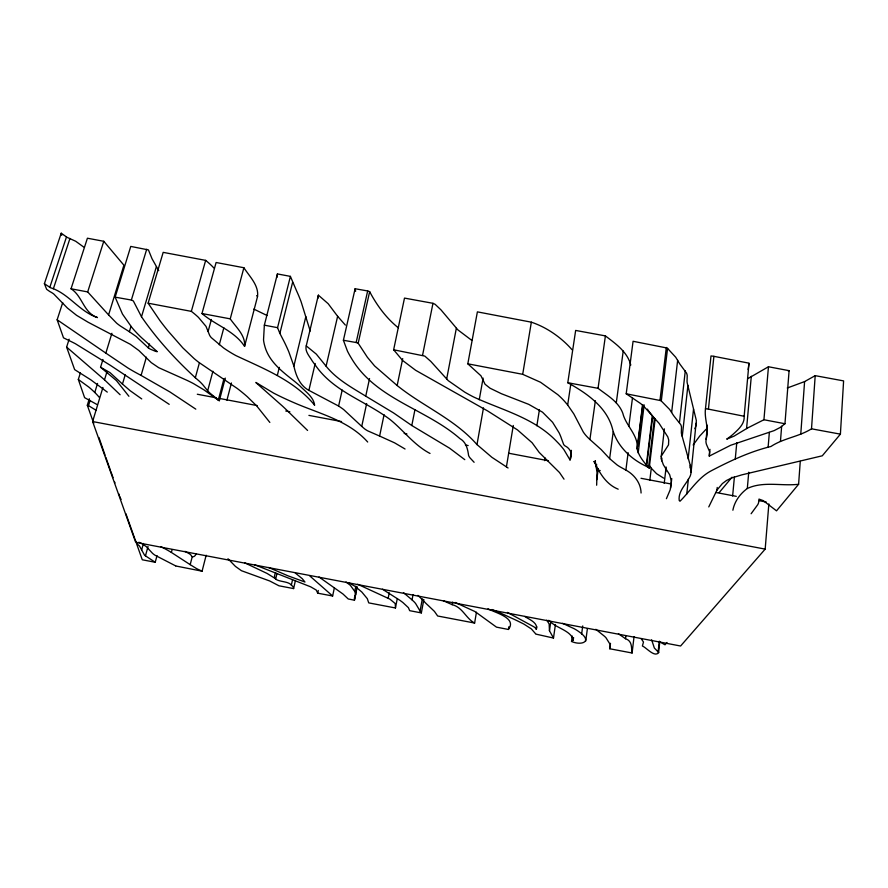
<?xml version="1.0" encoding="UTF-8"?>
<svg xmlns="http://www.w3.org/2000/svg" width="888" height="888" viewBox="0 0 888 888"><rect width="100%" height="100%" fill="white"/><g stroke="black" fill="none" stroke-linecap="round" stroke-linejoin="round"><path stroke-width="1.33" d="M665.6 467.765L665.711 471.817M642.612 404.551L637.085 448.795C638.772 456.221 644.1 462.515 649.239 468.076L655.1 419.402L648.407 410.711M747.618 378.765L768.453 366.755L789.099 370.673L784.959 423.743L780.186 427.472L774.17 430.602L730.68 445.265L709.279 456.11L709.612 451.703L706.526 444.555A52.847 23.377 3.8 0 1 705.938 441.591L707.348 425.23M664.346 428.86L661.049 458.43L663.369 464.768L669.696 474.769L671.372 481.252L670.207 489.765L666.411 498.701M596.092 466.378L597.036 472.649L596.647 485.214M691.086 472.227L690.476 466.167L681.862 435.22A48.518 21.789 4.4 0 1 681.34 432.423L681.485 427.128A32.434 14.785 6.1 0 0 680.708 424.575L675.002 417.393A78.022 36.353 3.7 0 1 673.315 415.162L669.663 409.501L661.172 400.877A13.12 6.205 5.3 0 1 661.016 400.677L626.207 393.784L633.077 341.281L667.288 348.063A12.898 6.56 4.7 0 0 667.443 348.274L675.735 357.254L679.276 363.17A76.69 38.35 2.9 0 0 680.918 365.512L686.48 373.004A31.901 15.629 5.6 0 1 687.223 375.68L687.046 381.274A47.719 23.021 3.7 0 0 687.534 384.226L696.359 420.601L691.086 472.227A75.702 32.49 7 0 1 690.187 476.068C686.546 484.093 677.91 490.931 679.22 500.577M310.223 331.058L301.132 301.82A432.856 183.428 22.1 0 0 296.492 290.676L290.398 276.368L277.422 273.926L264.347 325.175L263.536 339.915A129.038 61.66 12.2 0 0 264.68 345.709C268.687 361.394 282.129 371.55 294.194 381.063A193.062 77.744 16.3 0 1 299.744 385.769C305.261 391.508 313.642 396.825 314.63 405.283A18.903 8.281 13.1 0 1 314.03 404.451C293.928 380.33 263.547 368.62 235.908 355.589A91.331 43.645 14.8 0 1 223.432 347.841L211.266 337.618A27.55 12.732 15.8 0 1 209.657 335.375L206.016 326.384L198.446 317.371A75.158 33.533 17.7 0 0 191.342 311.366L148.13 303.197L163.181 252.359L205.661 260.373A73.926 35.431 18.3 0 1 212.543 266.589L213.808 267.91M708.768 506.915L716.96 490.132L722.377 483.572L726.562 480.441L731.645 477.977L741.835 474.858L822.288 455.799L840.403 434.154L843.6 380.897L815.195 375.657L804.595 381.585L787.245 388.012M277.422 273.926L277.067 277.256M334.343 587.956L332.634 596.003L317.693 593.173L316.272 590.076L310.634 586.813L254.69 564.801M679.919 501.298C690.376 490.986 697.99 477.689 711.432 470.696C730.347 460.805 750.138 451.548 770.962 446.475C783.46 438.217 798.878 436.763 811.51 428.815L815.195 375.657M800.754 434.299L804.595 381.585M751.115 513.741L757.697 504.739A48.263 19.736 5.3 0 0 758.574 502.686L758.985 499.089L763.236 500.621L776.523 510.844L798.601 484.271L800.266 461.36M780.452 441.392L781.651 426.34M102.93 387.457L92.618 421.545L135.686 542.357L680.596 646.009L765.179 549.117L768.853 503.907M768.12 447.308L769.352 432.389M744.155 416.261L708.435 409.135A21.712 9.99 4.8 0 0 707.325 408.968L705.483 408.724L710.999 355.944L712.809 356.166A21.345 10.556 4.1 0 1 713.897 356.332L748.995 363.17L744.155 416.261C744.843 423.998 738.095 429.692 732.9 434.41A171.628 82.473 7.5 0 1 727.683 438.45L726.706 439.138L734.01 436.163L747.585 427.994L763.935 419.747L784.959 423.743M763.935 419.747L768.453 366.755M732.878 510.223C734.531 501.376 740.137 493.75 747.308 488.5L748.75 472.205M746.575 428.56L751.304 376.29M735.253 459.107L736.774 442.757M732.633 495.992L734.42 476.712M716.96 490.132L717.226 487.445M319.025 577.011L342.979 594.005L348.229 598.967L354.445 600.199L355.999 590.542M709.279 456.11L709.967 449.328M572.26 636.03L571.517 641.469C581.607 645.887 593.384 641.602 578.832 631.623A46.687 14.53 9 0 0 574.125 628.704L562.604 623.321M708.435 409.135L713.897 356.332M348.729 582.617L355.078 586.369L361.827 592.03L367.31 598.667L368.72 602.885L395.46 607.98L395.238 603.574L389.888 599.123L357.62 584.237M688.145 458.896L693.528 409.146M686.768 494.05L688.378 479.065M690.02 467.954L690.309 465.257M641.092 638.55L643.489 642.024L642.39 645.976C646.531 647.729 654.6 657.753 658.596 652.636A1.954 0.599 7.4 0 0 658.663 652.414L658.441 652.114A7.803 2.387 7.5 0 0 658.119 651.87L659.307 641.203M682.262 436.319L687.923 385.37M658.596 652.636L659.773 641.969M637.085 448.795C638.838 435.586 625.807 425.796 622.843 413.342C618.581 401.687 607.281 395.471 598.057 388.311L567.787 382.739L575.657 330.436L605.405 335.897C615.673 343.778 627.305 351.704 630.791 365.057M670.673 488.078L671.75 478.51M679.475 422.522L685.281 370.851M664.224 483.394L666.111 466.999M661.604 460.85L661.926 458.108M671.65 412.387L677.655 360.273M649.816 480.364L651.281 468.209L649.661 465.701M660.017 400.088L666.311 347.463M661.294 400.988L667.565 348.396M610.489 643.312L609.801 648.773L632.101 653.002L634.054 636.607M646.353 464.979L652.292 416.172M632.101 653.002C631.124 647.718 632.645 641.136 625.54 638.727L625.862 636.03M649.239 468.076A11.644 4.995 6.1 0 1 649.05 467.932L648.518 467.488A1.832 0.788 6.3 0 1 648.04 467.343L646.619 466.455L652.525 417.726L653.934 418.637A1.798 0.833 5.9 0 0 654.389 418.792L654.911 419.258A11.455 5.284 5.6 0 0 655.1 419.402M648.518 467.488L654.389 418.792M637.551 446.72L642.757 405.05M638.183 452.891L644.166 404.873M628.815 426.473L632.511 397.669M641.069 493.018C640.914 483.15 634.343 474.647 625.885 470.085L628.116 452.669M616.283 402.908L623.221 351.026M625.885 470.085L620.368 467.021A60.206 26.318 5.9 0 1 617.082 464.935L609.634 458.652L613.242 431.612M585.736 641.081L587.379 628.748M581.651 633.965L582.728 625.94M571.517 641.469L573.16 640.348L573.593 637.54M596.769 479.709L598.246 468.908M595.937 465.956C595.371 463.525 595.182 464.313 595.16 460.728M595.46 463.791L595.36 461.094M596.248 466.955L596.625 464.213M598.057 388.311L605.405 335.897M609.634 458.652L601.231 449.628L589.91 439.516L595.36 400.743M498.701 612.232L514.874 619.646A265.534 74.093 11.6 0 1 523.942 624.12L531.324 628.882L535.586 633.755A16.95 5.261 9.2 0 1 535.664 634.065L553.49 638.05L555.444 624.464M553.49 638.05L549.461 630.758L550.804 621.478M471.772 340.359L457.864 329.859L440.97 309.856L435.131 304.318L432.967 303.308L404.495 298.091L393.639 349.783L424.808 356.099L430.813 361.427L448.229 380.641L464.713 392.119A155.5 78.433 7.7 0 0 473.459 396.925C502.12 410.189 534.521 417.848 556.976 441.769A151.781 63.781 11 0 1 563.902 449.639L570.018 459.951L571.428 450.338M507.414 612.42L533.577 626.639A14.042 4.396 9.2 0 1 535.508 628.116L536.341 629.303L536.752 626.562M589.91 439.516L587.823 437.518A85.859 39.05 5.7 0 1 583.261 431.99L573.815 413.908L567.676 404.972L570.895 383.461M544.688 460.639L545.099 457.942M455.222 602.475L475.025 611.577L496.481 627.139L508.424 629.47L508.846 626.762M536.863 425.796L539.404 409.745M706.049 439.238C709.545 429.27 704.062 419.047 705.483 408.724M508.069 467.987L506.415 466.866L513.286 425.474M567.676 404.972L564.302 401.01A131.846 59.396 10.6 0 0 557.842 394.694L540.548 382.273L522.699 374.314L531.346 322.178L477.389 311.866L467.81 363.814L480.974 375.813L485.048 384.238L490.076 388.223L501.365 393.695L528.737 404.362L542.513 412.176L552.591 422.288L559.14 432.867A178.388 77.278 11.8 0 1 561.538 438.75L563.669 444.533A16.528 7.293 7.7 0 0 564.901 445.82C570.385 448.385 573.104 454.356 570.018 459.951M417.926 595.393L418.936 596.348A241.758 71.995 13.4 0 1 421.434 598.79L425.94 603.363A164.114 54.59 8.3 0 0 428.238 605.505L434.443 611.41L437.651 615.995L474.625 623.043L476.445 612.221M474.625 623.043C465.945 618.536 462.704 607.303 452.236 604.684L452.702 602.02M506.415 466.866L491.919 457.342L476.989 444.588L483.483 407.87M479.243 399.778L483.116 378.088M382.495 589.232L399.367 599.966A103.319 31.546 12 0 1 402.963 602.597L408.413 607.681L409.69 610.678L421.356 612.909L423.842 599.422M421.356 612.909L420.068 611.044L422.322 598.867M420.068 611.044L415.762 603.751A53.524 16.839 11.3 0 0 414.274 601.986L412.054 599.877L413.053 594.583M446.642 379.165L456.332 328.316M395.46 607.98L397.28 598.556M388.2 598.09L389.233 592.818M422.599 355.111L432.967 303.308M464.79 459.662L449.528 448.151L411.799 425.519L414.974 409.59M354.445 600.199L357.209 586.779M476.989 444.588C454.678 419.092 423.032 406.382 397.158 385.525L402.719 358.608M354.334 598.612A68.798 21.601 10.5 0 1 354.712 597.047L355.722 594.416L354.756 591.43L355.844 586.169M405.05 449.006L394.616 442.857L379.62 436.064L384.071 414.696M411.799 425.519L393.528 412.909L365.745 396.159L369.552 378.532M379.62 436.064L367.588 430.791A25.685 11.133 11.9 0 1 364.502 428.782L361.738 426.384L366.655 403.541M317.693 593.173L318.281 590.487M397.158 385.525L374.592 365.934L367.399 357.298L358.13 343.134L356.155 342.524L367.654 290.953L355.111 288.744L343.401 340.271L347.452 351.126A206.715 103.43 8.4 0 0 351.326 358.086C375.469 399.256 425.974 408.835 459.917 438.605C466.222 442.157 467.676 448.984 468.598 455.5A34.765 14.83 9.4 0 0 469.808 457.664L474.114 462.293M358.186 343.212L369.652 291.653L367.654 290.953M361.738 426.384L343.645 409.546A77.556 32.579 13.8 0 0 338.606 406.049L342.18 390.087M227.972 558.752L235.431 566.4L241.447 570.707L269.686 580.963L278.965 585.791L293.606 588.589L293.073 586.702L291.342 585.092L292.552 579.709M293.606 588.589L295.415 580.563M291.342 585.092C287.279 579.609 269.874 583.372 275.668 572.804M275.646 579.154L276.901 573.748M365.745 396.159C351.692 387.49 336.596 379.298 326.096 366.2L337.629 316.306L328.183 303.718L318.37 295.16L317.959 298.279M338.606 406.049L308.891 390.354L315.196 363.503M430.025 453.457C414.33 445.288 403.818 430.691 390.309 419.724C365.723 400.943 333.566 391.808 315.307 365.101A209.768 104.151 9.4 0 1 312.265 360.994C309.701 356.465 304.662 351.426 306.238 345.876L318.37 295.16M308.891 390.354C299.789 385.481 295.948 375.535 293.884 366.034L305.849 316.561M277.367 375.258L279.32 367.355M293.884 366.034L288.866 351.981A440.293 173.648 21.2 0 0 283.971 341.336L279.875 333.411L292.596 282.384M279.875 333.411L277.556 327.672L290.398 276.368M244.577 346.387C245.743 335.475 235.964 327.195 230.236 318.859L201.976 313.531L216.106 262.504L243.889 267.732C249.506 276.49 258.974 285.359 257.531 296.525L244.577 346.387C234.254 330.647 215.618 325.286 201.976 313.531M175.846 566L202.087 571.184L206.16 555.233M202.087 571.184L197.747 569.186A19.88 6.172 13.5 0 1 196.082 568.309L190.187 564.657L192.274 556.621M226.928 400.188L231.424 382.961M225.275 378.099L219.325 400.699A3.441 1.443 15.1 0 1 218.304 400.155L223.92 378.876M230.236 318.859L243.889 267.732M190.187 564.657L171.373 552.436L172.072 549.816M219.281 344.777L223.832 327.805M219.325 400.699L211.044 394.028A37.074 15.917 14.9 0 1 208.491 391.686L207.67 390.798L212.909 371.24M155.222 562.259L145.466 555.855A18.537 5.705 14.1 0 1 144.411 554.956L139.472 545.976L136.441 543.356L142.28 559.784L155.222 562.259L157.021 555.633M145.466 555.855L148.019 546.509M207.67 390.798L203.108 385.103A68.853 28.294 16.6 0 0 199.4 381.274L195.327 377.744L199.289 363.236M208.147 331.357L211.388 319.469M141.636 549.972L143.423 543.478M191.342 311.366L205.661 260.373M158.73 270.629L152.014 258.719L148.44 249.917L130.758 246.42L115.14 297.147L122.466 314.052L131.868 327.461A151.138 71.928 15.4 0 0 141.658 337.806L157.276 351.692A7.781 3.397 17 0 1 155.4 351.293L150.239 349.106A14.386 6.294 17 0 1 148.363 347.885L149.506 343.956M195.793 409.146L169.997 391.997L141.081 375.424L146.387 357.198M195.327 377.744C175.369 359.385 156.876 339.138 141.503 316.772L156.366 266.722M141.736 398.923L130.092 390.665L122.477 384.06L125.208 374.836M148.363 347.885L136.197 336.508L129.371 331.712L130.958 326.407M120.113 394.749L104.518 379.831L106.915 371.928M115.14 297.147L131.369 300.044L146.709 249.251M141.081 375.424L135.387 372.35A131.346 59.507 16.2 0 1 127.916 367.987L105.85 353.113L111.899 333.278M99.245 397.325A90.199 33.855 18 0 0 94.783 392.485L97.547 383.427M93.74 423.332L87.313 405.261L89.311 398.723M96.159 410.323L88.511 405.65L90.11 400.421M128.915 396.281L116.428 380.586L100.566 367.266L102.953 359.474M129.371 331.712L120.557 326.129A47.264 21.39 17.5 0 1 116.617 323.143L108.591 314.918L123.909 265.212L103.774 241.281L87.413 238.217L71.04 288.789C82.673 296.204 83.394 312.754 97.458 317.56C79.343 311.655 68.654 293.251 50.372 287.69A2.031 0.899 19.6 0 1 49.817 287.312L44.4 283.694L61.228 233.211L66.489 236.941A1.998 0.955 20.5 0 0 67.033 237.329L75.68 241.247L83.65 247.019M96.925 404.473L84.604 397.646L78.322 379.465L80.364 372.927M108.591 314.918L87.69 291.919L103.774 241.281M107.293 392.108L90.754 379.786L74.636 369.608L66.622 347.097L69.142 339.194M195.971 554.012C195.449 556.51 191.864 558.263 191.031 555.178A14.508 4.54 14 0 0 189.688 553.968L184.959 551.315M169.197 404.34L110.112 365.179L75.291 343.667A105.017 40.892 18.3 0 0 73.116 342.557L63.503 337.829L57.143 319.78L62.704 302.653M49.817 287.312L66.489 236.941M53.369 288.778L69.963 238.439M661.127 456.365L668.509 444.899L668.72 440.037L667.798 436.896L659.118 423.376L644.1 406.637A62.981 29.038 7.4 0 0 640.381 403.374L626.207 393.784M748.118 369.53L748.995 363.347M536.341 629.303C538.217 622.655 529.148 619.502 524.819 616.472M694.827 428.693L695.404 427.272A74.537 34.421 6.6 0 0 696.325 423.199M573.226 640.27C571.55 630.824 556.787 628.304 550.238 621.589A85.981 28.083 7.6 0 1 548.695 620.324M609.801 648.773L610.311 644.677L605.949 637.706A58.719 18.193 8.8 0 0 603.218 635.242L595.815 629.315M719.236 492.518L732.045 477.189M508.424 629.47C517.415 617.804 494.827 612.787 487.989 608.746M693.14 444.988L699.633 436.163L706.004 429.315M666.333 643.245L666.988 642.468M666.011 643.634L665.023 644.788L659.162 641.536M788.366 371.251L789.099 370.673M595.648 464.158C599.955 473.915 607.037 484.837 618.192 489.177M747.308 488.5C763.225 480.974 781.662 486.302 798.601 484.271M71.04 288.789L87.69 291.919M811.51 428.815L840.403 434.154M467.81 363.814L522.699 374.314M87.313 405.261L88.511 405.65M343.401 340.271L356.155 342.524M277.556 327.672L264.347 325.175M197.303 394.239L216.361 397.846M219.081 398.368L257.187 405.583M285.769 411L289.854 411.777M308.913 415.384L341.58 421.578M404.184 433.433L406.915 433.955M465.434 445.032L468.165 445.554M508.991 453.291L548.462 460.772M597.469 470.052L600.188 470.562M641.014 478.299L670.962 483.971M715.883 492.485L736.296 496.348M759.44 500.732L766.244 502.02M92.618 421.545L765.179 549.117M595.448 463.17L594.76 463.036A12.254 5.261 7.7 0 0 594.338 462.115L594.028 461.56M131.369 300.044L133.333 300.954L141.503 316.772M135.664 541.181L136.486 541.436M531.346 322.178C544.2 326.484 555.866 333.944 565.734 343.179A129.737 62.87 10.6 0 1 572.027 349.75M100.566 367.266L110.023 372.627L122.477 384.06M443.323 600.765L452.236 604.684M138.85 542.257L139.605 542.557M268.631 567.465L288.078 575.857L304.973 582.029L302.242 578.676L295.26 572.993M266.977 315.462L253.813 309.091M98.945 437.507L105.073 455.178M663.669 478.155L656.554 473.693L651.281 468.209M78.322 379.465L88.967 387.201A119.547 44.167 18.3 0 1 94.783 392.485M646.619 466.455C631.268 459.329 617.526 446.609 612.787 430.025C607.57 407.536 586.913 393.251 567.787 382.739M175.68 565.9L155.178 555.311A23.033 7.171 14 0 1 152.481 553.279L146.209 546.542L141.747 543.523A12.543 3.885 14.5 0 0 140.337 542.857M171.373 552.436L168.498 550.726A74.703 22.4 14.6 0 0 160.861 546.664M57.143 319.78L105.85 353.113M66.622 347.097L104.518 379.831M244.922 562.937L267.088 573.448L274.459 578.021M346.009 581.984L350.36 585.336L354.756 591.43M625.54 638.727L618.414 633.766M306.238 345.876L316.317 354.134L326.096 366.2M218.304 400.155L203.874 389.81L193.551 383.627A68.054 27.572 16.2 0 0 186.214 379.986L158.686 367.676L151.293 362.648L138.85 350.505L130.381 344.333L88.134 322.244L76.568 315.318L67.433 308.058L53.746 293.984A16.85 7.315 19.6 0 0 49.806 291.541L46.653 289.31L44.4 283.694M309.901 576.035L332.634 596.003M658.119 651.87L654.356 648.029L651.659 639.848M412.054 599.877L403.441 592.629M398.346 327.827C386.191 318.037 376.901 305.372 369.652 291.653M307.581 430.447L288.522 411.888A308.513 113.176 17.5 0 0 282.44 406.06L256.399 383.028A4.229 1.854 14.7 0 1 255.877 382.439L273.56 393.062A190.687 93.518 12.6 0 0 280.397 396.481L281.907 397.214A226.318 113.542 12.3 0 0 295.915 403.518C320.857 414.13 348.962 420.956 367.688 442.024M345.377 325.097L337.629 316.306M256.699 295.593L257.531 296.525M269.841 422.422L256.688 405.916L247.341 396.747A180.353 70.074 16.8 0 0 237.251 388.467L198.879 362.404A114.574 53.558 14.7 0 1 194.139 358.597L182.861 347.896L168.121 331.069A659.285 368.476 2.5 0 1 159.862 320.513L148.13 303.197M546.753 620.168L549.139 623.942L549.461 630.758M121.123 499.367L120.657 498.59M393.639 349.783L402.641 360.484L415.673 370.307L487.79 411.044L517.493 429.914L532.112 442.746L539.149 452.381L559.507 472.538L564.013 479.165M647.474 409.124L647.929 409.912M114.985 482.928L114.619 482.006M120.402 498.024L119.791 496.425M113.065 477.677L110.9 471.606M125.874 513.664L135.22 539.926M105.861 457.398L107.037 460.717M107.426 461.827L110.512 470.518M118.992 494.028L119.414 495.338M355.644 291.253L355.111 288.744M61.228 233.211L61.738 235.309M594.128 461.549A9.413 4.04 7.6 0 1 595.004 462.903M491.885 609.523A60.084 18.737 10 0 1 498.723 612.232"/></g></svg>
